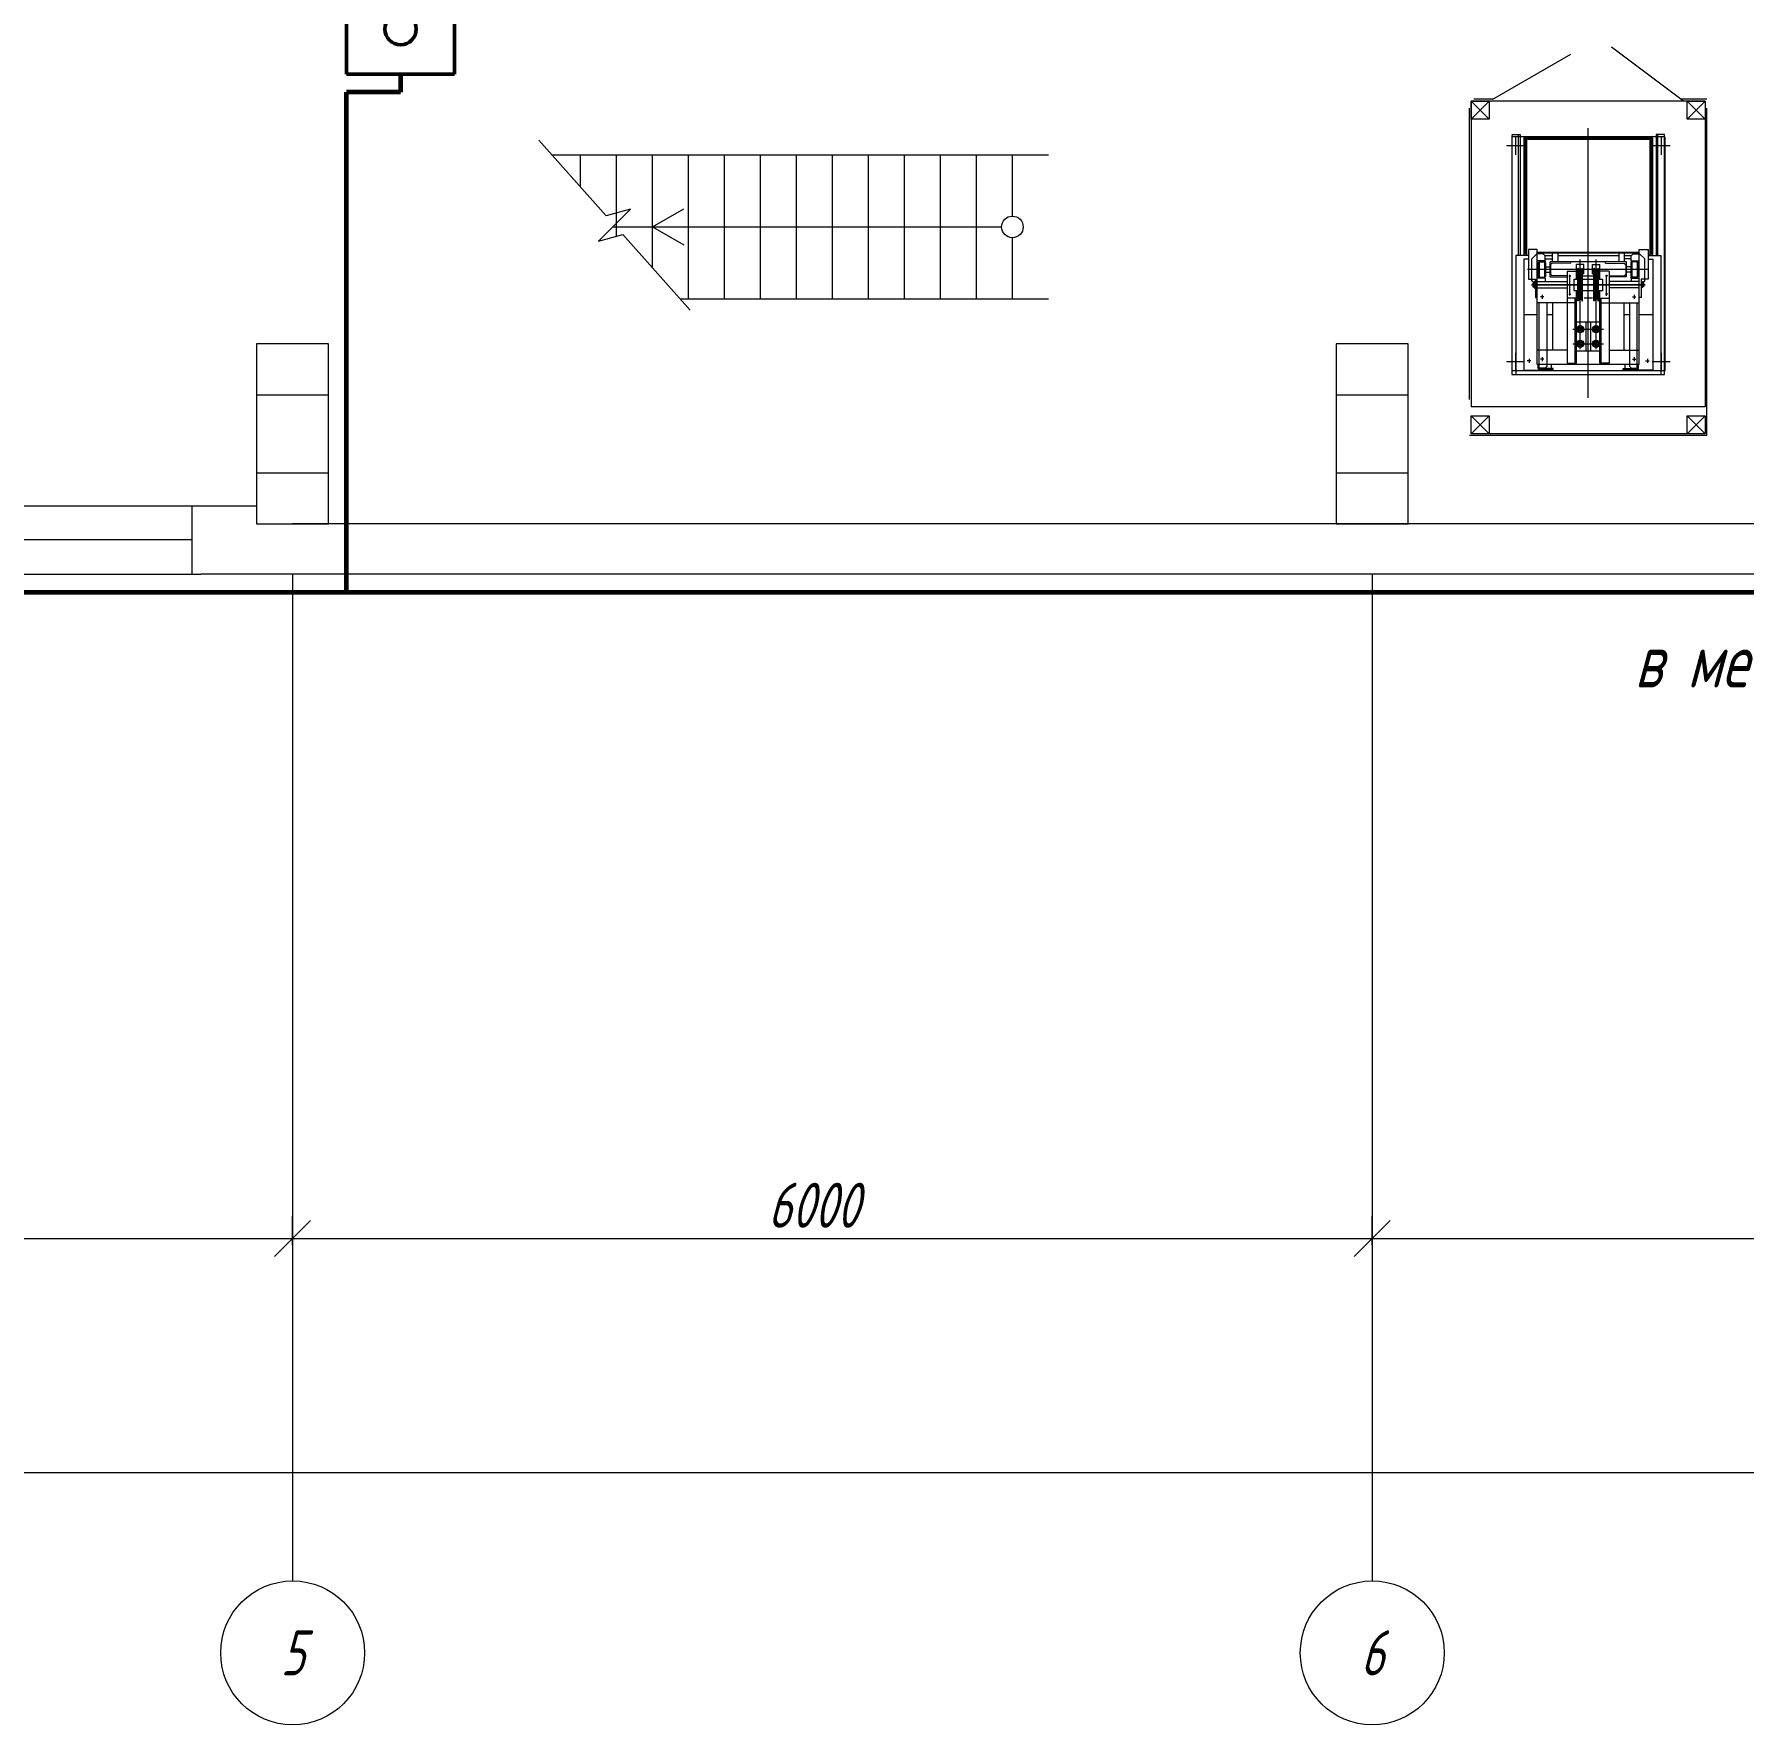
# Model space of a CAD drawing. Header units: millimetres. Extents: x 1337 to 8186, y 1899 to 5236.
# Drawn here: x 2232.1 to 2327.1, y 2461.1 to 2555.1 of the extents above; entities that cross this region are included whole.
import ezdxf
from ezdxf.enums import TextEntityAlignment as Align

# ---------------------------------------------------------------- set-up
doc = ezdxf.new("R2010")
doc.units = ezdxf.units.MM
for name, color, linetype, lineweight in [('Линия связи (Вновь)', 3, 'Continuous', 60), ('Связь', 84, 'Continuous', 50), ('Строительный', 251, 'Continuous', 13), ('Текст', 2, 'Continuous', 25)]:
    doc.layers.add(name, color=color, linetype=linetype, lineweight=lineweight)
doc.styles.add('Simplex', font='simplex.shx', dxfattribs={"width": 0.7, "oblique": 15})

# ---------------------------------------------------------------- blocks, each defined once
blk = doc.blocks.new('A$C178B2837')
at = {"layer": 'Строительный', "ltscale": 100}
for p, q in [((308.463, 243.214), (304.461, 246.21)), ((297.863, 243.314), (302.194, 245.814)), ((297.863, 243.314), (296.813, 243.314)), ((309.763, 243.314), (308.33, 243.314)), ((296.563, 226.614), (296.563, 242.814)), ((309.663, 243.214), (296.663, 243.214)), ((296.663, 243.214), (296.663, 226.214)), ((296.663, 242.214), (296.663, 243.214)), ((296.663, 243.214), (297.663, 243.214)), ((296.663, 242.214), (297.663, 243.214)), ((297.663, 242.214), (296.663, 243.214)), ((297.663, 243.214), (297.663, 242.214)), ((308.663, 242.214), (308.663, 243.214)), ((308.663, 243.214), (309.663, 243.214)), ((308.663, 242.214), (309.663, 243.214)), ((309.663, 242.214), (308.663, 243.214)), ((309.663, 243.214), (309.663, 226.214)), ((309.663, 243.214), (309.663, 242.214)), ((309.763, 224.614), (309.763, 242.814)), ((297.663, 242.214), (296.663, 242.214)), ((298.921, 241.357), (299.38, 241.357)), ((299.292, 234.625), (299.292, 241.357)), ((299.38, 241.357), (299.38, 234.625)), ((303.163, 226.714), (303.163, 241.714)), ((303.163, 228.014), (303.163, 241.544)), ((307.406, 241.357), (306.947, 241.357)), ((306.947, 241.357), (306.947, 234.625)), ((307.035, 234.625), (307.035, 241.357)), ((307.406, 228.014), (307.406, 241.357)), ((309.663, 242.214), (308.663, 242.214)), ((244.853, 241.036), (248.589, 236.833)), ((299.613, 240.714), (298.613, 240.714)), ((298.913, 241.214), (298.913, 228.214)), ((307.413, 241.214), (298.913, 241.214)), ((298.921, 241.302), (298.921, 228.014)), ((299.113, 241.214), (299.113, 240.214)), ((299.593, 241.144), (299.593, 234.696)), ((306.664, 241.144), (299.663, 241.144)), ((299.663, 241.144), (299.663, 234.696)), ((299.734, 241.144), (299.734, 234.696)), ((299.818, 241.214), (306.509, 241.214)), ((306.509, 241.074), (299.818, 241.074)), ((306.593, 241.144), (306.593, 234.696)), ((306.664, 241.144), (306.664, 234.696)), ((307.713, 240.714), (306.713, 240.714)), ((306.734, 241.144), (306.734, 234.696)), ((307.213, 241.214), (307.213, 240.214)), ((307.413, 241.214), (307.413, 228.214)), ((309.663, 241.214), (309.663, 228.214)), ((245.584, 240.214), (273.163, 240.214)), ((247.163, 238.437), (247.163, 240.214)), ((249.163, 235.693), (249.163, 240.214)), ((251.163, 233.937), (251.163, 240.214)), ((253.163, 232.214), (253.163, 240.214)), ((255.163, 232.214), (255.163, 240.214)), ((257.163, 232.214), (257.163, 240.214)), ((259.163, 232.214), (259.163, 240.214)), ((261.163, 232.214), (261.163, 240.214)), ((263.163, 232.214), (263.163, 240.214)), ((265.163, 232.214), (265.163, 240.214)), ((267.163, 232.214), (267.163, 240.214)), ((269.163, 232.214), (269.163, 240.214)), ((271.163, 236.814), (271.163, 240.214)), ((248.169, 235.427), (249.937, 237.195)), ((249.937, 237.195), (248.589, 236.833)), ((251.163, 236.214), (252.896, 237.214)), ((248.169, 235.427), (249.518, 235.788)), ((248.956, 236.214), (270.563, 236.214)), ((249.518, 235.788), (253.253, 231.586)), ((251.163, 236.214), (252.896, 235.214)), ((271.163, 232.214), (271.163, 235.614)), ((299.839, 234.959), (299.839, 233.315)), ((300.334, 234.959), (299.839, 234.959)), ((300.022, 234.434), (300.334, 234.746)), ((300.334, 228.561), (300.334, 234.959)), ((300.334, 234.818), (305.993, 234.818)), ((300.334, 234.766), (305.993, 234.766)), ((300.667, 234.713), (300.334, 234.713)), ((300.773, 234.607), (300.667, 234.713)), ((301.167, 234.766), (301.167, 234.27)), ((301.468, 234.766), (301.468, 234.27)), ((304.859, 234.766), (304.859, 234.27)), ((305.16, 234.766), (305.16, 234.27)), ((305.554, 234.607), (305.66, 234.713)), ((305.66, 234.713), (305.993, 234.713)), ((305.993, 228.561), (305.993, 234.959)), ((305.993, 234.959), (306.488, 234.959)), ((306.305, 234.434), (305.993, 234.746)), ((306.488, 234.959), (306.488, 233.315)), ((299.839, 234.625), (299.133, 234.625)), ((299.133, 234.625), (299.133, 228.014)), ((299.839, 234.426), (299.577, 234.426)), ((299.577, 234.426), (299.577, 228.244)), ((306.534, 233.845), (299.793, 233.845)), ((300.022, 233.218), (300.022, 234.434)), ((300.773, 234.327), (300.334, 234.327)), ((300.385, 234.24), (300.44, 234.271)), ((300.385, 234.24), (300.385, 233.451)), ((300.44, 234.058), (300.385, 234.058)), ((300.44, 234.271), (300.74, 234.271)), ((300.44, 234.271), (300.44, 233.42)), ((300.773, 234.288), (300.74, 234.271)), ((300.794, 234.24), (300.74, 234.271)), ((300.74, 234.271), (300.74, 233.42)), ((301.167, 234.607), (300.773, 234.607)), ((300.773, 234.327), (300.773, 234.607)), ((300.773, 234.444), (301.167, 234.444)), ((300.773, 234.327), (300.773, 234.288)), ((300.794, 234.24), (300.794, 233.451)), ((300.794, 233.988), (301.042, 233.988)), ((305.285, 234.27), (301.042, 234.27)), ((301.042, 233.441), (301.042, 234.27)), ((301.141, 234.179), (301.076, 234.127)), ((301.076, 234.127), (301.076, 233.564)), ((302.203, 234.202), (301.141, 234.179)), ((304.859, 234.607), (301.468, 234.607)), ((301.997, 233.758), (301.997, 228.649)), ((301.997, 233.758), (302.511, 233.758)), ((302.203, 234.202), (302.221, 234.27)), ((302.511, 233.316), (302.511, 233.758)), ((302.918, 234.126), (302.52, 234.126)), ((302.52, 233.598), (302.52, 234.126)), ((302.593, 232.097), (302.593, 233.9)), ((302.629, 233.9), (302.593, 233.9)), ((302.654, 233.801), (302.629, 233.9)), ((302.654, 232.195), (302.654, 233.801)), ((302.654, 233.801), (302.783, 233.801)), ((302.719, 229.413), (302.719, 234.402)), ((302.783, 233.801), (302.809, 233.9)), ((302.783, 232.195), (302.783, 233.801)), ((302.809, 233.9), (302.845, 233.9)), ((302.845, 232.097), (302.845, 233.9)), ((302.918, 233.598), (302.918, 234.126)), ((303.409, 233.598), (303.409, 234.126)), ((303.409, 234.126), (303.807, 234.126)), ((303.482, 232.097), (303.482, 233.9)), ((303.518, 233.9), (303.482, 233.9)), ((303.544, 233.801), (303.518, 233.9)), ((303.544, 232.195), (303.544, 233.801)), ((303.673, 233.801), (303.544, 233.801)), ((303.608, 229.413), (303.608, 234.402)), ((303.673, 233.801), (303.698, 233.9)), ((303.673, 232.195), (303.673, 233.801)), ((303.698, 233.9), (303.734, 233.9)), ((303.734, 232.097), (303.734, 233.9)), ((303.807, 233.598), (303.807, 234.126)), ((303.816, 233.316), (303.816, 233.758)), ((304.33, 233.758), (303.816, 233.758)), ((304.124, 234.202), (304.106, 234.27)), ((304.124, 234.202), (305.186, 234.179)), ((304.33, 233.758), (304.33, 228.649)), ((305.554, 234.607), (305.16, 234.607)), ((305.554, 234.444), (305.16, 234.444)), ((305.186, 234.179), (305.251, 234.127)), ((305.251, 234.127), (305.251, 233.564)), ((305.285, 233.441), (305.285, 234.27)), ((305.533, 233.988), (305.285, 233.988)), ((305.533, 234.24), (305.587, 234.271)), ((305.533, 234.24), (305.533, 233.451)), ((305.554, 234.327), (305.554, 234.607)), ((305.554, 234.327), (305.993, 234.327)), ((305.554, 234.327), (305.554, 234.288)), ((305.554, 234.288), (305.587, 234.271)), ((305.887, 234.271), (305.587, 234.271)), ((305.587, 234.271), (305.587, 233.42)), ((305.942, 234.24), (305.887, 234.271)), ((305.887, 234.271), (305.887, 233.42)), ((305.887, 234.058), (305.942, 234.058)), ((305.942, 234.24), (305.942, 233.451)), ((306.305, 233.218), (306.305, 234.434)), ((306.488, 234.625), (307.194, 234.625)), ((306.488, 234.426), (306.75, 234.426)), ((306.75, 234.426), (306.75, 228.244)), ((307.194, 234.625), (307.194, 228.014)), ((299.839, 233.315), (300.227, 233.315)), ((306.322, 232.998), (300.005, 232.998)), ((300.005, 232.998), (306.322, 232.998)), ((300.162, 233.107), (300.022, 233.218)), ((300.09, 233.107), (300.09, 232.891)), ((300.09, 233.107), (300.162, 233.107)), ((300.09, 232.891), (300.162, 232.891)), ((300.227, 233.173), (300.162, 233.173)), ((300.162, 233.173), (300.162, 232.823)), ((300.162, 232.823), (300.227, 232.823)), ((300.227, 233.315), (300.227, 232.29)), ((300.773, 233.363), (300.334, 233.363)), ((300.334, 233.173), (301.997, 233.173)), ((300.334, 232.823), (301.997, 232.823)), ((300.44, 233.633), (300.385, 233.633)), ((300.385, 233.451), (300.44, 233.42)), ((300.44, 233.42), (300.74, 233.42)), ((300.794, 233.451), (300.74, 233.42)), ((300.773, 233.403), (300.74, 233.42)), ((300.773, 233.363), (300.773, 233.403)), ((300.773, 233.363), (300.773, 233.173)), ((300.794, 233.703), (301.042, 233.703)), ((301.042, 233.441), (301.997, 233.441)), ((301.141, 233.512), (301.076, 233.564)), ((301.997, 233.493), (301.141, 233.512)), ((302.078, 233.495), (302.2, 233.495)), ((302.139, 232.408), (302.139, 233.556)), ((302.37, 233.316), (302.37, 232.68)), ((302.37, 233.316), (302.593, 233.316)), ((302.52, 233.598), (302.593, 233.598)), ((302.918, 233.598), (302.845, 233.598)), ((302.845, 233.493), (303.482, 233.493)), ((302.845, 233.316), (303.482, 233.316)), ((303.409, 233.598), (303.482, 233.598)), ((303.807, 233.598), (303.734, 233.598)), ((303.734, 233.316), (303.957, 233.316)), ((303.957, 233.316), (303.957, 232.68)), ((304.249, 233.495), (304.127, 233.495)), ((304.188, 232.391), (304.188, 233.55)), ((304.33, 233.493), (305.186, 233.512)), ((305.285, 233.441), (304.33, 233.441)), ((305.993, 233.173), (304.33, 233.173)), ((305.993, 232.823), (304.33, 232.823)), ((305.186, 233.512), (305.251, 233.564)), ((305.533, 233.703), (305.285, 233.703)), ((305.533, 233.451), (305.587, 233.42)), ((305.554, 233.403), (305.587, 233.42)), ((305.554, 233.363), (305.554, 233.403)), ((305.554, 233.363), (305.993, 233.363)), ((305.554, 233.363), (305.554, 233.173)), ((305.887, 233.42), (305.587, 233.42)), ((305.887, 233.633), (305.942, 233.633)), ((305.942, 233.451), (305.887, 233.42)), ((306.488, 233.315), (306.1, 233.315)), ((306.1, 233.315), (306.1, 232.29)), ((306.1, 233.173), (306.165, 233.173)), ((306.165, 232.823), (306.1, 232.823)), ((306.165, 233.107), (306.305, 233.218)), ((306.165, 233.173), (306.165, 232.823)), ((306.237, 233.107), (306.165, 233.107)), ((306.237, 232.891), (306.165, 232.891)), ((306.237, 233.107), (306.237, 232.891)), ((252.695, 232.214), (273.163, 232.214)), ((300.227, 232.29), (300.334, 232.29)), ((302.439, 231.994), (300.334, 231.994)), ((300.442, 228.366), (300.442, 231.994)), ((300.706, 232.324), (300.518, 232.324)), ((300.612, 232.432), (300.612, 232.215)), ((300.866, 231.994), (300.866, 228.467)), ((301.183, 231.994), (301.183, 229.357)), ((302.511, 232.257), (301.997, 232.257)), ((302.078, 232.468), (302.2, 232.468)), ((302.37, 232.68), (302.593, 232.68)), ((302.439, 228.649), (302.439, 232.257)), ((302.511, 232.257), (302.511, 232.68)), ((302.511, 228.649), (302.511, 232.257)), ((302.629, 232.097), (302.593, 232.097)), ((302.654, 232.195), (302.629, 232.097)), ((302.654, 232.195), (302.783, 232.195)), ((302.783, 232.195), (302.809, 232.097)), ((302.809, 232.097), (302.845, 232.097)), ((302.845, 232.68), (303.482, 232.68)), ((303.393, 232.257), (302.934, 232.257)), ((303.518, 232.097), (303.482, 232.097)), ((303.544, 232.195), (303.518, 232.097)), ((303.673, 232.195), (303.544, 232.195)), ((303.673, 232.195), (303.698, 232.097)), ((303.698, 232.097), (303.734, 232.097)), ((303.734, 232.68), (303.985, 232.68)), ((303.816, 232.257), (303.816, 232.68)), ((303.816, 228.649), (303.816, 232.257)), ((303.816, 232.257), (304.33, 232.257)), ((303.888, 228.649), (303.888, 232.257)), ((303.888, 231.994), (305.993, 231.994)), ((304.249, 232.468), (304.127, 232.468)), ((305.144, 231.994), (305.144, 229.357)), ((305.461, 231.994), (305.461, 228.467)), ((305.621, 232.324), (305.809, 232.324)), ((305.715, 232.432), (305.715, 232.215)), ((305.885, 228.366), (305.885, 231.994)), ((306.1, 232.29), (305.993, 232.29)), ((300.334, 231.335), (299.577, 231.335)), ((301.183, 231.335), (300.866, 231.335)), ((302.511, 230.93), (303.816, 230.93)), ((303.04, 230.93), (303.04, 229.305)), ((303.287, 230.93), (303.287, 229.305)), ((305.461, 231.335), (305.144, 231.335)), ((306.75, 231.335), (305.993, 231.335)), ((302.31, 230.523), (304.017, 230.523)), ((302.719, 230.688), (302.575, 230.603)), ((302.575, 230.603), (302.575, 230.444)), ((302.575, 230.444), (302.725, 230.357)), ((302.863, 230.603), (302.719, 230.688)), ((302.725, 230.357), (302.863, 230.444)), ((302.863, 230.444), (302.863, 230.603)), ((303.608, 230.688), (303.464, 230.603)), ((303.464, 230.603), (303.464, 230.444)), ((303.464, 230.444), (303.614, 230.357)), ((303.752, 230.603), (303.608, 230.688)), ((303.614, 230.357), (303.752, 230.444)), ((303.752, 230.444), (303.752, 230.603)), ((233.163, 229.714), (229.163, 229.714)), ((229.163, 229.714), (229.163, 219.714)), ((233.163, 219.714), (233.163, 229.714)), ((293.163, 229.714), (289.163, 229.714)), ((289.163, 229.714), (289.163, 219.714)), ((293.163, 219.714), (293.163, 229.714)), ((299.113, 229.214), (299.113, 228.214)), ((301.997, 229.357), (300.334, 229.357)), ((302.31, 229.723), (304.017, 229.723)), ((303.816, 229.305), (302.511, 229.305)), ((302.719, 229.888), (302.575, 229.803)), ((302.575, 229.803), (302.575, 229.644)), ((302.575, 229.644), (302.725, 229.557)), ((302.863, 229.803), (302.719, 229.888)), ((302.725, 229.557), (302.863, 229.644)), ((302.863, 229.644), (302.863, 229.803)), ((303.608, 229.888), (303.464, 229.803)), ((303.464, 229.803), (303.464, 229.644)), ((303.464, 229.644), (303.614, 229.557)), ((303.752, 229.803), (303.608, 229.888)), ((303.614, 229.557), (303.752, 229.644)), ((303.752, 229.644), (303.752, 229.803)), ((304.33, 229.357), (305.993, 229.357)), ((307.213, 229.214), (307.213, 228.214)), ((299.613, 228.714), (298.613, 228.714)), ((307.413, 228.214), (298.913, 228.214)), ((299.577, 228.244), (301.148, 228.244)), ((299.959, 228.774), (299.771, 228.774)), ((299.972, 228.774), (299.783, 228.774)), ((299.877, 228.89), (299.877, 228.672)), ((299.877, 228.883), (299.877, 228.666)), ((305.993, 228.561), (300.334, 228.561)), ((300.373, 228.349), (300.373, 228.561)), ((301.213, 228.349), (300.373, 228.349)), ((300.425, 228.282), (300.425, 228.349)), ((301.213, 228.282), (300.425, 228.282)), ((300.765, 228.366), (300.442, 228.366)), ((300.698, 228.864), (300.509, 228.864)), ((300.604, 228.973), (300.604, 228.756)), ((300.866, 228.467), (300.765, 228.366)), ((301.118, 228.349), (301.118, 228.561)), ((301.148, 228.244), (301.213, 228.282)), ((301.213, 228.282), (301.213, 228.349)), ((301.997, 228.649), (302.511, 228.649)), ((304.33, 228.649), (303.816, 228.649)), ((305.114, 228.282), (305.114, 228.349)), ((305.114, 228.349), (305.954, 228.349)), ((305.179, 228.244), (305.114, 228.282)), ((305.114, 228.282), (305.902, 228.282)), ((306.75, 228.244), (305.179, 228.244)), ((305.209, 228.349), (305.209, 228.561)), ((305.461, 228.467), (305.562, 228.366)), ((305.562, 228.366), (305.885, 228.366)), ((305.629, 228.864), (305.818, 228.864)), ((305.723, 228.973), (305.723, 228.756)), ((305.902, 228.282), (305.902, 228.349)), ((305.954, 228.349), (305.954, 228.561)), ((306.355, 228.774), (306.544, 228.774)), ((306.45, 228.883), (306.45, 228.666)), ((307.713, 228.714), (306.713, 228.714)), ((298.921, 228.014), (307.406, 228.014)), ((229.163, 226.888), (233.163, 226.888)), ((289.163, 226.888), (293.163, 226.888)), ((309.663, 226.214), (296.663, 226.214)), ((296.663, 224.714), (296.663, 225.714)), ((296.663, 225.714), (297.663, 225.714)), ((296.663, 224.714), (297.663, 225.714)), ((297.663, 224.714), (296.663, 225.714)), ((297.663, 225.714), (297.663, 224.714)), ((308.663, 224.714), (308.663, 225.714)), ((308.663, 225.714), (309.663, 225.714)), ((308.663, 224.714), (309.663, 225.714)), ((309.663, 224.714), (308.663, 225.714)), ((309.663, 225.714), (309.663, 224.714)), ((309.763, 224.614), (296.563, 224.614)), ((297.663, 224.714), (296.663, 224.714)), ((309.213, 224.714), (297.213, 224.714)), ((309.663, 224.714), (308.663, 224.714)), ((229.163, 222.54), (233.163, 222.54)), ((289.163, 222.54), (293.163, 222.54)), ((190.863, 220.714), (229.163, 220.714)), ((225.563, 220.714), (225.563, 216.914)), ((229.163, 219.714), (233.163, 219.714)), ((353.163, 219.714), (231.163, 219.714)), ((289.163, 219.714), (293.163, 219.714)), ((225.563, 218.814), (195.363, 218.814)), ((190.863, 216.914), (226.063, 216.914)), ((360.263, 216.914), (226.063, 216.914)), ((231.163, 216.914), (231.163, 160.944)), ((291.163, 216.914), (291.163, 160.944)), ((232.163, 180.979), (230.163, 178.979)), ((230.163, 178.979), (232.163, 180.979)), ((231.163, 179.604), (231.163, 181.229)), ((231.163, 179.604), (231.163, 181.229)), ((292.163, 180.979), (290.163, 178.979)), ((290.163, 178.979), (292.163, 180.979)), ((291.163, 179.604), (291.163, 181.229)), ((291.163, 179.604), (291.163, 181.229)), ((169.163, 179.979), (233.163, 179.979)), ((229.163, 179.979), (293.163, 179.979)), ((289.163, 179.979), (353.163, 179.979)), ((657.163, 166.944), (45.163, 166.944))]:
    blk.add_line(p, q, dxfattribs=at)
for centre, radius in [((299.663, 241.144), 0.0701), ((299.818, 241.144), 0.0701), ((306.509, 241.144), 0.0701), ((306.664, 241.144), 0.0701), ((271.163, 236.214), 0.6), ((299.663, 234.695), 0.0701), ((306.664, 234.695), 0.0701), ((302.719, 233.845), 0.0439), ((303.608, 233.845), 0.0439), ((302.719, 230.523), 0.201), ((302.719, 230.523), 0.0936), ((303.608, 230.523), 0.201), ((303.608, 230.523), 0.0936), ((302.719, 229.723), 0.201), ((302.719, 229.723), 0.0936), ((303.608, 229.723), 0.201), ((303.608, 229.723), 0.0936), ((231.163, 156.944), 4), ((291.163, 156.944), 4)]:
    blk.add_circle(centre, radius, dxfattribs=at)
at = {"layer": 'Строительный', "ltscale": 100, "style": 'Simplex', "oblique": 15, "width": 0.7}
blk.add_text('6000', height=2.5, dxfattribs=at).set_placement((257.568, 180.579))
for s, p in [('5', (231.163, 156.944)), ('6', (291.163, 156.944))]:
    blk.add_text(s, height=2.5, dxfattribs=at).set_placement(p, align=Align.MIDDLE_CENTER)
blk = doc.blocks.new('A$C20EB2E6C')
at = {"layer": 'Связь'}
for p, q in [((8, 17.5), (5, 16)), ((8, 11.5), (8, 17.5)), ((1, 13), (1, 16)), ((1, 16), (5, 16)), ((5, 16), (5, 13)), ((5, 13), (1, 13)), ((3, 13), (3, 10)), ((8, 11.5), (5, 13)), ((0, 0), (0, 10)), ((0, 10), (6, 10)), ((6, 10), (6, 0)), ((1, 4.5), (1, 9)), ((1, 9), (5, 9)), ((5, 9), (5, 4.5)), ((5, 4.5), (1, 4.5)), ((6, 0), (0, 0))]:
    blk.add_line(p, q, dxfattribs=at)
blk.add_circle((3, 2.5), 0.868, dxfattribs=at)

msp = doc.modelspace()

# ---------------------------------------------------------------- linework, layer by layer
at = {"layer": 'Линия связи (Вновь)'}
for p, q in [((2252.497, 2552.91), (2252.497, 2551.91)), ((2252.497, 2551.91), (2249.497, 2551.91)), ((2249.497, 2524.11), (2249.497, 2551.91)), ((2157.497, 2524.11), (2249.497, 2524.11)), ((2249.497, 2524.11), (2533.606, 2524.11))]:
    msp.add_line(p, q, dxfattribs=at)

# ---------------------------------------------------------------- block references
msp.add_blockref('A$C178B2837', (2015.334, 2308.196), dxfattribs=at)
at = {"layer": 'Связь'}
msp.add_blockref('A$C20EB2E6C', (2249.497, 2552.91), dxfattribs=at)

# ---------------------------------------------------------------- next in the draw order: texts
at = {"layer": 'Текст', "ltscale": 100, "insert": (2329.754, 2518.807), "char_height": 3, "attachment_point": 8, "style": 'Simplex', "bg_fill": 3, "box_fill_scale": 1.2, "bg_fill_color": 256, "bg_fill_transparency": 0}
msp.add_mtext_dynamic_manual_height_columns('в мет. лотке', width=27.76379, gutter_width=12.5, heights=[0], dxfattribs=at)

doc.saveas('drawing.dxf')
